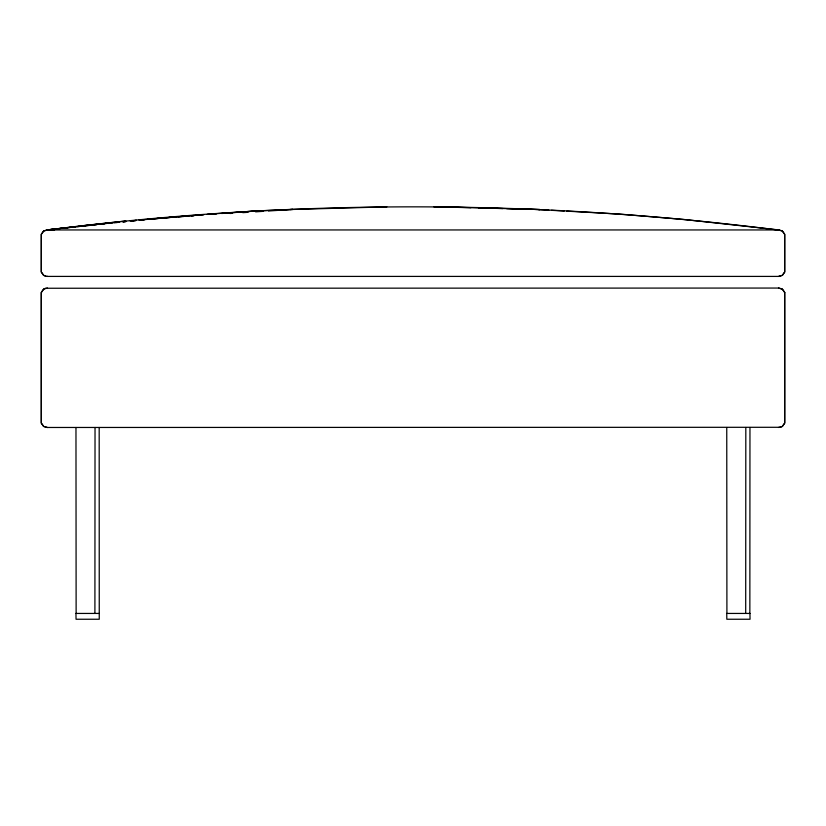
<?xml version="1.0" encoding="UTF-8"?>
<svg xmlns="http://www.w3.org/2000/svg" width="826" height="826" viewBox="0 0 826 826"><rect width="100%" height="100%" fill="white"/><g stroke="black" fill="none" stroke-linecap="round" stroke-linejoin="round"><path stroke-width="1.24" d="M94.907 613.439L95.031 427.496M99.172 613.439L75.951 613.439L76.044 619.242L99.254 619.242L99.182 427.496M745.702 613.439L745.816 427.496M749.853 613.439L749.967 427.496M47.495 288.057L43.592 289.1L41.3 292.476L41.3 423.067L43.592 426.443L47.495 427.486M778.505 427.486L782.408 426.433L784.7 423.067L784.669 292.363L782.408 289.1L778.505 288.057M47.485 229.948L43.592 231.001L41.331 234.264L41.3 271.981L43.592 275.368L47.485 276.4M778.515 276.4L782.408 275.357L784.7 271.981L784.669 234.264L782.315 231.043L778.515 229.948M118.789 222.111L46.968 229.917L54.599 229.917M47.671 229.938C289.596 199.221 535.341 199.076 777.266 229.938M125.16 221.017L46.968 229.917L75.042 226.954M77.592 226.675L82.693 226.138M85.243 225.87L90.354 225.333M92.904 225.064L96.735 224.651M100.555 224.249L104.386 223.846M108.216 223.443L112.037 223.03M115.867 222.628L118.417 222.359M123.528 221.822L126.079 221.544M131.179 221.007L136.28 220.47M140.11 220.067L145.211 219.52M147.771 219.251L183.424 216.309M122.578 221.729L126.368 221.347M130.167 220.965L136.486 220.335M139.016 220.077L174.678 217.083M82.125 225.797L111.448 222.917M113.998 222.669L119.089 222.163M122.919 221.791L125.469 221.544M131.84 220.914L135.66 220.532M139.48 220.16L144.581 219.654M148.412 219.282L203.361 214.574M187.244 216.02L193.604 215.555M198.694 215.183L203.785 214.812M210.145 214.347L216.505 213.872M221.595 213.5L257.227 210.888L292.879 209.422L280.035 210.248M207.202 214.306L257.227 210.888M178.53 216.835L183.671 216.505M191.384 215.999L193.945 215.834M229.927 213.5L232.498 213.335M242.772 212.664L247.914 212.334M255.616 211.838L263.329 211.332M268.471 211.002L277.464 210.413M290.163 209.536L386.847 206.872M47.103 276.411L778.897 276.411L782.315 275.316L784.669 272.095L784.7 234.357L782.408 230.991L778.897 229.948L47.103 229.948L43.685 231.043L41.3 234.357L41.321 272.064L43.685 275.316L45.482 276.214M442.643 206.903L433.867 206.758L470.903 207.729M448.921 207.016L539.853 209.536L506.658 208.668M478.564 207.925L502.827 208.565M538.583 209.618L548.867 210.186M551.427 210.32L564.272 211.033M566.842 211.167L619.5 214.068L682.73 219.334L778.825 229.938M726.756 427.496L726.911 613.439M75.971 427.496L76.126 613.439M784.7 292.518L784.679 423.139L782.315 426.392L780.518 427.29L47.082 427.476L43.685 426.392L41.321 423.139L41.3 292.476L43.685 289.141L45.482 288.253L778.918 288.057L782.315 289.141L784.7 292.518M749.956 613.439L726.746 613.439L726.828 619.242L750.049 619.242L749.956 613.439"/></g></svg>
